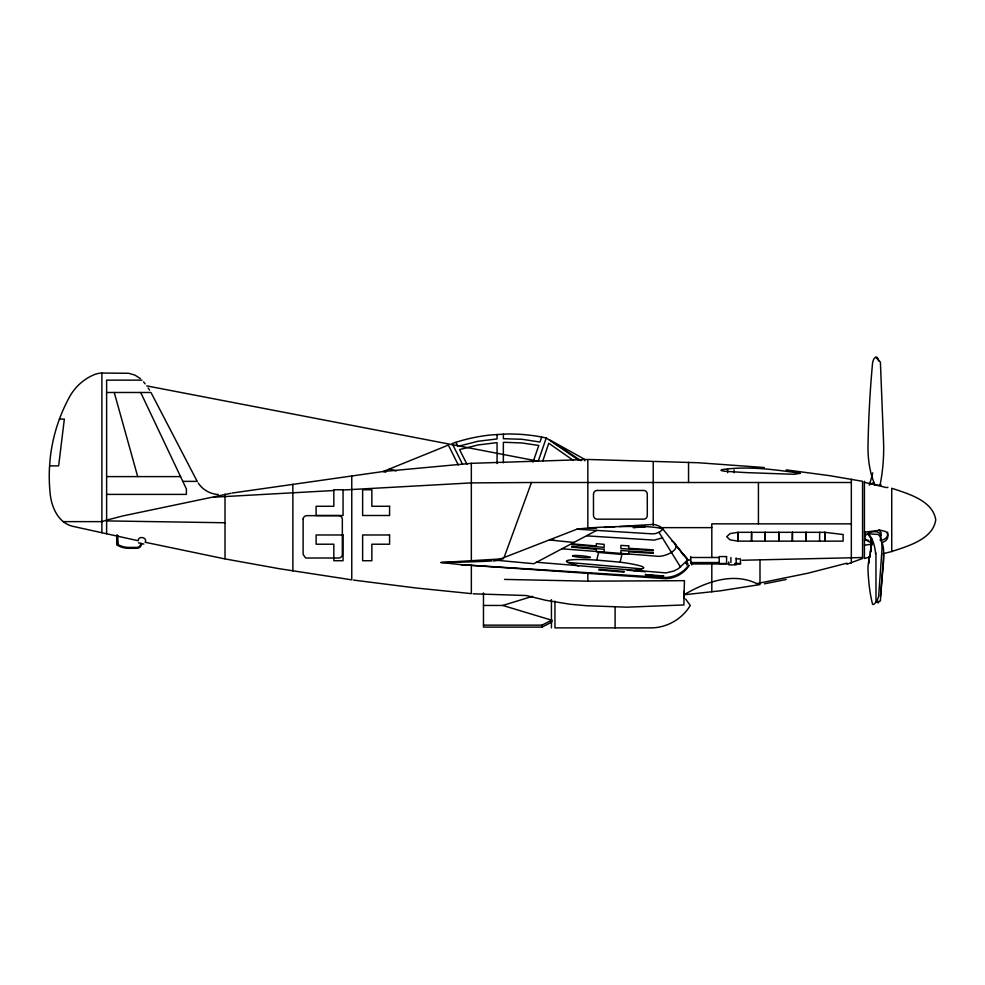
<?xml version="1.0" encoding="UTF-8"?>
<svg xmlns="http://www.w3.org/2000/svg" width="985" height="985" viewBox="0 0 985 985"><rect width="100%" height="100%" fill="white"/><g stroke="black" fill="none" stroke-linecap="round" stroke-linejoin="round"><path stroke-width="1.48" d="M819.582 541.134L819.668 532.319M683.935 598.486L684.452 580.67L588.661 581.175L504.542 579.414M871.232 546.909L871.072 551.231L870.678 536.923M871.393 542.575L871.553 538.241L870.42 552.573L872.365 539.682L869.657 556.648M683.935 597.821L683.959 596.984L683.935 604.95L626.842 607.179L586.457 605.726L570.155 604.261L545.924 600.333L526.31 595.543L473.083 593.807M684.144 591.295L683.935 594.792L720.441 590.803L759.989 584.573L759.989 559.812M140.732 543.363L140.695 543.942A3.952 3.952 0 0 1 137.21 547.401L128.604 547.401A21.202 21.202 0 0 1 118.249 544.705L117.621 535.446L116.71 535.249L116.71 544.853L117.806 545.493A22.101 22.101 0 0 0 128.604 548.313L137.284 548.313A4.876 4.876 0 0 0 141.594 544.052L141.631 543.572M683.972 594.189L683.935 594.792C705.395 582.221 732.754 571.805 756.788 583.612L807.946 573.208L846.915 563.161L846.915 564.245L862.564 558.47L862.564 481.308L829.678 475.669L786.153 469.87M880.393 596.639L883.52 561.992A96.431 24.108 63.4 0 0 883.533 554.42M865.101 533.796L865.384 532.343M881.033 535.249L881.033 532.343L878.94 529.844M596.75 560.108L598.597 552.437L621.954 554.469L620.107 562.152L596.75 560.108A42.121 3.94 5 0 0 567.803 562.398L578.54 565.919M542.797 461.017L548.756 443.25L573.455 460.475M533.02 462.137L538.783 445.466L522.075 442.979L505.083 442.327L503.36 442.388L503.36 462.815M541.688 437.081L539.977 442.031L522.075 439.285L503.36 438.694L503.36 434.126M538.339 460.894L546.269 437.968L538.463 436.454A175.231 175.133 -90 0 0 506.795 434.003L490.936 434.939A175.231 175.133 90 0 0 459.773 441.095L452.201 443.509L462.47 464.144M504.135 557.35L531.481 482.502L851.336 482.502M116.71 536L72.373 526.224C57.364 522.395 50.777 505.391 49.952 491.318A164.692 164.692 0 0 1 49.509 466.878L50.161 458.751A164.692 164.692 0 0 1 59.408 419.142L59.432 419.081A164.372 164.372 0 0 1 69.541 396.893A50.383 50.383 0 0 1 93.6 374.928A22.827 22.827 0 0 1 101.886 373.044L128.678 373.278L134.92 375.113L140.412 378.609M687.653 563.149L686.693 564.873L687.813 563.863M880.233 540.002C885.995 523.749 851.225 535.089 871.109 542.612M685.929 557.03L687.887 559.886L685.855 563.494L686.964 562.484M689.118 565.612C683.467 574.181 673.137 579.611 662.819 578.49L461.017 564.664L440.972 562.509L503.618 558.778M536.591 562.25L666.094 572.901L673.74 571.041L678.419 568.665L686.089 561.462L687.468 559.357L680.573 551.551M596.664 530.398L533.808 563.703L496.748 560.293M500.183 559.972L497.129 560.219L577.001 529.167L651.319 533.808A15.575 15.575 0 0 0 655.862 533.464L659.925 531.838L662.93 529.167L659.925 526.495L655.862 524.87A15.514 15.514 0 0 0 652.464 524.476L619.442 526.495M662.548 537.847L654.225 540.112L587.06 535.902M483.475 625.143L542.009 625.143L551.809 620.144M483.475 592.896L483.475 627.1L542.009 627.1L551.809 622.101L551.698 620.205L502.756 605.455L483.475 605.455M882.326 542.698L885.687 540.716A7.227 5.565 -22.5 0 0 887.879 536.197A7.227 6.476 -33.4 0 0 885.687 531.543L880.393 530.176L864.411 532.208M870.161 484.164L873.966 482.515A56.071 28.036 -90 0 1 868.007 445.848A573.639 286.82 -90 0 1 872.488 363.822A8.274 4.137 -90 0 1 875.665 357.235L880.393 362.074L883.52 440.775A96.431 48.216 -90 0 1 880.011 485.26M502.756 605.455L532.577 596.307M106.614 520.129L122.977 515.906L230.896 493.288M101.886 521.668L108.485 519.526M891.733 551.526C907.604 546.183 932.893 539.386 935.75 519.895C932.893 500.392 907.604 493.608 891.733 488.252L891.733 551.526L883.102 553.718M870.161 557.005L864.411 558.47L864.411 481.308M633.737 570.746L641.604 568.85A42.577 3.977 5 0 0 620.07 562.152M764.422 583.822L786.153 579.476M232.189 493.029L383.325 471.495L471.335 463.332L587.836 459.478L587.836 528.391M864.411 545.173L871.676 544.249M553.73 539.62L549.31 539.952L574.378 542.526M583.058 528.785L577.001 529.167A69.738 6.809 0 0 1 632.616 526.47L645.421 526.581A36.076 3.521 0 0 1 662.93 529.167L687.936 559.948M589.104 528.403L596.664 527.923M604.248 527.455L614.886 526.778M213.794 497.179L333.829 490.53M343.063 490.013L471.347 482.896L531.481 482.502M742.161 560.256L862.564 557.522M440.972 562.509L443.755 562.472A116.993 8.976 0.1 0 0 487.07 561.204A22.889 1.761 0.1 0 0 491.7 560.896M142.012 380.148L106.614 380.148L106.614 533.771M106.614 392.486L150.951 392.486M59.432 419.081L64.357 419.081L58.632 465.88L49.582 465.88M106.614 476.605L180.538 476.605M182.791 481.369L197.209 481.369M881.316 485.26L875.111 485.26L873.966 482.515M597.169 490.468L643.599 490.468A3.571 3.386 0.9 0 1 645.84 491.232L646.209 491.552A4.002 3.792 0.6 0 1 647.28 494.162L647.293 515.475A3.706 3.681 0.6 0 1 644.079 519.144L597.169 519.169A3.694 3.681 0 0 1 593.487 515.475L593.475 494.162M106.614 494.396L186.387 494.396L186.387 488.942L140.707 392.486M389.58 506.278L371.862 506.278L371.862 489.754L362.628 489.754L362.628 515.5L389.58 515.5L389.58 506.29M63.212 521.631L101.886 521.631M851.336 523.848L711.81 523.848L711.81 557.596M659.999 527.64L711.81 527.64M864.411 540.285L868.77 540.285M690.682 557.498L719.198 557.498M736.177 558.889L740.511 558.889L740.511 563.949L736.177 563.949M687.887 560.034L690.682 560.034M690.682 562.558L719.198 562.558M734.65 563.482L740.511 563.482M691.605 563.949L728.789 563.949M106.614 520.905L225.011 522.764M654.434 461.436L698.463 462.753L764.298 467.53M588.661 459.49L653.215 461.399L653.215 525.276M461.017 564.664L661.92 577.382A29.821 29.821 0 0 0 688.724 565.144M571.866 543.831L596.331 545.973L596.331 543.658L604.15 544.336L604.15 547.389L571.756 544.557L571.756 543.892M562.287 548.83L656.761 556.193C664.456 557.608 684.969 548.583 671.733 540.839M567.754 562.398L641.604 568.85M218.35 494.532C210.298 494.138 202.602 489.742 198.182 483.007M353.553 580.091L415.879 587.971L471.347 593.635L471.347 565.365M146.691 385.886L537.798 461.128M224.518 558.827L145.164 542.267C148.021 537.441 137.974 535.274 138.232 540.74L117.621 536.197M116.71 535.261L117.621 535.446M138.479 542.846L143.872 544.089M396.315 470.916L389.21 469.106M864.411 482.293L885.687 487.415A7.227 0.911 14.3 0 0 887.879 487.279M385.825 472.184L383.325 471.495L448.36 445.072L458.308 465.055M581.052 460.734L549.421 439.729L584.721 459.379L584.721 460.795M546.269 437.968L578.749 460.229M869.767 535.323L867.625 533.747L878.324 534.473A96.431 24.108 -63.4 0 1 881.834 551.452L878.694 595.765A4.999 1.256 -63.4 0 1 876.01 602.02L875.665 602.488A8.274 2.068 -63.4 0 1 872.488 603.94A573.639 143.404 -63.4 0 1 868.007 569.662A56.071 14.024 -63.4 0 1 870.309 554.001M675.144 544.803L680.66 550.972M682.962 554.457L683.688 555.084M143.551 381.872L145.164 383.854M685.622 599.028L690.263 605.455C682.162 619.159 666.599 627.974 650.666 627.876L554.949 627.876L554.949 601.096M870.346 537.453L867.625 533.747A97.872 35.066 -66 0 1 875.591 553.57M148.144 387.967L149.523 390.097M658.99 532.356L680.561 567.151M151.456 393.397L196.828 480.692M455.932 442.327L457.976 446.377L477.934 441.28L497.068 438.941L497.068 434.434M466.952 464.243L459.576 449.579L477.934 444.974L497.068 442.634L497.068 463.504M114.248 392.486L137.703 476.605M734.01 469.98L734.12 472.714M727.521 469.303L727.656 472.714M875.936 553.114L876.01 602.02L880.393 600.961L883.52 556.919A96.431 24.108 -63.4 0 0 881.316 541.528M851.336 479.19L851.336 563.014M758.425 482.502L758.425 523.848M736.177 557.953L736.177 564.873L728.789 564.873L728.789 561.955M730.919 557.498L730.919 562.558M711.81 563.863L711.81 591.825M691.605 562.066L691.605 564.873M690.682 556.574L690.682 563.494M688.54 462.371L688.54 482.502M645.606 571.78L627.236 570.18M615.096 606.908L615.096 627.876M587.836 573.258L587.836 581.15M551.44 599.643L551.44 627.876M542.009 625.143L542.009 627.1M471.335 463.332L471.347 560.797M351.768 475.989L351.768 579.833L279.432 568.727L225.011 558.914L225.011 494.064M292.865 484.386L292.865 570.918M101.886 373.044L101.886 532.725M872.722 472.837A97.872 51.737 -82.2 0 1 869.299 485.174M878.694 602.327A4.999 1.256 63.4 0 1 877.364 602.291M876.01 357.124A4.999 2.499 90 0 1 878.632 360.879M869.164 563.063A573.639 143.404 63.4 0 1 868.659 556.599M887.62 532.122A7.486 6.489 0 0 1 880.393 540.285M593.549 494.162A3.805 3.608 0.9 0 1 597.169 490.407M682.925 554.407A29.858 29.858 0 0 1 685.043 556.242M497.548 560.317A48.29 3.004 1.2 0 1 493.202 560.97M572.507 555.848A8.902 0.837 5 0 1 581.446 555.786A8.902 0.837 5 0 1 590.237 557.387M590.384 557.412A8.902 0.837 5 0 1 581.446 557.461A8.902 0.837 5 0 1 572.654 555.86M737.753 536.086L737.913 541.134L843.111 541.134L843.16 534.523L824.839 532.319L737.987 532.319L730.045 533.611L726.733 536.726L729.983 539.842L737.913 541.134L737.987 532.319L737.753 536.086M751.604 532.319L751.518 541.134L751.604 532.319M765.21 532.319L765.136 541.134L765.21 532.319M778.827 532.319L778.741 541.134L778.827 532.319M792.433 532.319L792.359 541.134L792.433 532.319M806.05 532.319L805.976 541.134L806.05 532.319M824.839 532.319L824.765 541.134L824.839 532.319M303.146 518.873L303.109 554.333L305.399 557.744A2.82 2.13 12.4 0 0 306.803 558.027L339.135 558.002A3.718 3.386 18.3 0 0 340.478 557.535L341.253 556.944A4.629 4.1 17.2 0 0 342.337 554.333L342.337 519.354A3.768 3.718 -52.9 0 0 338.643 515.672L306.803 515.66A3.669 3.62 -52.9 0 0 303.134 518.873M721.709 469.673L720.934 470.473L724.492 471.249L745.46 472.578L793.996 474.29L800.337 473.329C774.395 469.513 747.898 465.868 721.746 469.648M645.421 526.581L633.33 527.763L633.33 526.125L645.421 526.581M343.063 489.754L333.829 489.754L333.829 506.278L316.111 506.278L316.111 515.5L343.063 515.5L343.063 489.754M343.063 534.978L316.111 534.978L316.111 544.212L333.829 544.212L333.829 560.724L343.063 560.724L343.063 534.978M389.58 534.978L362.628 534.978L362.628 560.724L371.862 560.724L371.862 544.212L389.58 544.212L389.58 534.978M726.573 556.574L719.198 556.574L719.198 563.494L726.573 563.494L726.573 556.574M663.631 575.979L645.261 574.526L660.221 576.422L663.631 575.979M628.713 545.862L620.895 545.382L620.895 548.583L653.289 550.615L653.289 549.839L628.713 548.3L628.713 545.862M653.289 552.573L620.895 550.541L620.895 553.755L628.713 554.247L628.713 551.809L653.289 553.348L653.289 552.573M604.15 549.261L571.756 546.429L571.756 547.167L596.331 549.31L596.331 551.625L604.15 552.314L604.15 549.261M624.059 571.46L598.855 569.256L598.855 569.946L624.059 572.15L624.059 571.46"/></g></svg>
